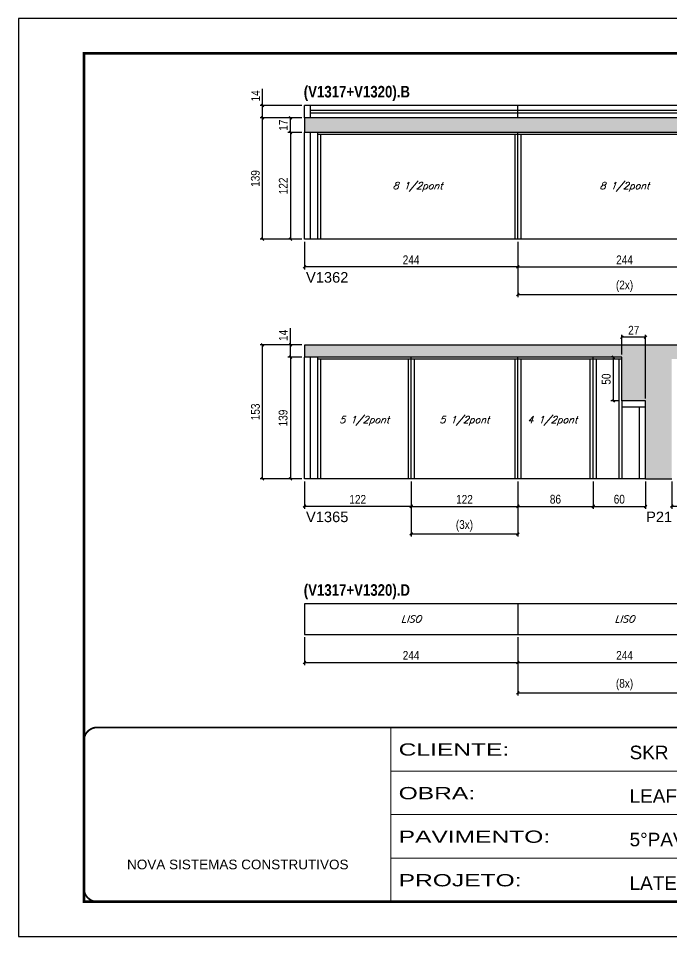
# Model space of a CAD drawing. Extents: x 3309 to 10384, y -2522 to 14608.
# Drawn here: x 4908 to 5655, y 7815 to 8865 of the extents above; entities that cross this region are included whole.
import ezdxf

# ---------------------------------------------------------------- set-up
doc = ezdxf.new("R2010")
doc.units = 0
doc.linetypes.add('CONTINUO', pattern=[0])
doc.linetypes.add('DASHED', pattern=[0.75, 0.5, -0.25])
for name, color, linetype in [('5', 5, 'Continuous'), ('COTA', 241, 'Continuous'), ('NOMENCLATURA', 7, 'Continuous'), ('Painéis', 200, 'Continuous'), ('SARR_2.2x7', 40, 'Continuous'), ('SARR_3.5x7', 81, 'Continuous'), ('SARR_EDITAR', 141, 'Continuous'), ('texto', 7, 'Continuous')]:
    doc.layers.add(name, color=color, linetype=linetype)
doc.layers.add('Folhas', color=255, linetype='Continuous', lineweight=9)
doc.layers.add('SARRAFO DE PRESSAO', color=251, linetype='DASHED', lineweight=9)
doc.layers.add('Laje_Perimetro', color=7, linetype='Continuous', plot=False)
doc.styles.add('ARIAL', font='arial.ttf')
doc.styles.add('COTA TECNICA', font='techl___.ttf', dxfattribs={"height": 10})
doc.styles.add('Romans', font='romans.shx')
doc.styles.get("Standard").update_dxf_attribs({"font": 'arial.ttf'})
doc.styles.add('TECNICA', font='techb___.ttf', dxfattribs={"height": 10})
doc.styles.add('Tecnologia', font='')
doc.styles.get('Tecnologia').set_extended_font_data('Forgotten Futurist')
doc.dimstyles.new('PAINEL', dxfattribs={"dimtxt": 10, "dimasz": 3, "dimexe": 3, "dimexo": 3, "dimgap": 3, "dimtad": 1, "dimdec": 1, "dimzin": 12, "dimdsep": 46, "dimtxsty": 'COTA TECNICA', "dimblk1": 'OBLIQUE', "dimblk2": 'OBLIQUE', "dimsah": 1, "dimcen": 0.9, "dimclrd": 4, "dimclre": 4, "dimclrt": 240, "dimadec": 1, "dimazin": 3, "dimtfac": 1, "dimtdec": 1, "dimtmove": 0, "dimatfit": 3, "dimfxl": 1, "dimtolj": 1, "dimtzin": 12, "dimarcsym": 0})

# ---------------------------------------------------------------- blocks, each defined once
blk = doc.blocks.new('9999999999')
at = {"color": 30, "linetype": 'CONTINUO'}
for p, q in [((98564.6, 34230.2), (98564.6, 34429.4)), ((98564.6, 34379.6), (99584, 34379.6)), ((98564.6, 34329.8), (99488, 34329.8)), ((99584, 34329.8), (99488, 34329.8)), ((99488, 34329.8), (99488, 34230.2)), ((98564.6, 34280), (99488, 34280))]:
    blk.add_line(p, q, dxfattribs=at)
at = {"color": 30, "linetype": 'CONTINUO', "const_width": 2}
blk.add_lwpolyline([(99584, 34230.2), (99584, 34414.4, 0.414214), (99569, 34429.4), (98229, 34429.4, 0.414214), (98214, 34414.4), (98214, 34245.2, 0.414214), (98229, 34230.2), (99584, 34230.2)], format="xyb", dxfattribs=at)
at = {"layer": 'Folhas'}
blk.add_lwpolyline([(98139, 34190.2), (99624, 34190.2), (99624, 35240.2), (98139, 35240.2)], close=True, dxfattribs=at)
at = {"layer": 'Folhas', "color": 30, "const_width": 3}
blk.add_lwpolyline([(98214, 34230.2), (99584, 34230.2), (99584, 35200.2), (98214, 35200.2)], close=True, dxfattribs=at)
at = {"color": 7, "linetype": 'Continuous', "ltscale": 5, "style": 'ARIAL'}
for s, height, p in [('SKR', 15.48, (98837.7, 34393.1)), ('LEAF LOEFGREN', 15.483, (98837.7, 34343.3)), ('5°PAVIMENTO', 15.483, (98837.7, 34293.5)), ('NOVA SISTEMAS CONSTRUTIVOS', 11.059, (98263.2, 34267.2)), ('LATERAIS DE VIGAS', 15.483, (98837.7, 34243.7))]:
    blk.add_text(s, height=height, dxfattribs=at).set_placement(p)
at = {"layer": 'Folhas', "color": 7, "style": 'Tecnologia', "width": 1.5}
for s, p in [('CLIENTE:', (98573.7, 34397.2)), ('OBRA:', (98573.7, 34347.3)), ('PAVIMENTO:', (98573.7, 34297.5)), ('PROJETO:', (98573.7, 34247.7))]:
    blk.add_text(s, height=14, dxfattribs=at).set_placement(p)
blk = doc.blocks.new('_Oblique')
at = {"color": 0, "linetype": 'ByBlock', "lineweight": -2}
blk.add_line((-0.5, -0.5), (0.5, 0.5), dxfattribs=at)
blk = doc.blocks.new('*D569')
at = {"layer": 'COTA', "color": 4, "linetype": 'ByBlock', "lineweight": -2, "transparency": 16777216}
for p, q in [((5234.8, 8609.4), (5234.8, 8577.9)), ((5478.8, 8609.4), (5478.8, 8577.9)), ((5478.8, 8580.9), (5234.8, 8580.9))]:
    blk.add_line(p, q, dxfattribs=at)
at = {"layer": 'Defpoints', "color": 0, "linetype": 'ByBlock', "transparency": 16777216}
for p in [(5234.8, 8612.4), (5478.8, 8612.4), (5234.8, 8580.9)]:
    blk.add_point(p, dxfattribs=at)
at = {"layer": 'COTA', "color": 4, "linetype": 'ByBlock', "lineweight": -2, "transparency": 16777216, "xscale": 3, "yscale": 3, "zscale": 3, "rotation": 180}
blk.add_blockref('_Oblique', (5234.8, 8580.9), dxfattribs=at)
at = {"layer": 'COTA', "color": 4, "linetype": 'ByBlock', "lineweight": -2, "transparency": 16777216, "xscale": 3, "yscale": 3, "zscale": 3}
blk.add_blockref('_Oblique', (5478.8, 8580.9), dxfattribs=at)
at = {"layer": 'COTA', "color": 240, "linetype": 'ByBlock', "transparency": 16777216, "insert": (5356.8, 8588.9), "char_height": 10, "attachment_point": 5, "style": 'COTA TECNICA'}
blk.add_mtext('\\A1;244', dxfattribs=at)
blk = doc.blocks.new('*D570')
at = {"layer": 'COTA', "color": 4, "lineweight": -2, "transparency": 16777216}
for p, q in [((5478.8, 8609.4), (5478.8, 8577.9)), ((5722.8, 8609.4), (5722.8, 8577.9)), ((5478.8, 8580.9), (5722.8, 8580.9))]:
    blk.add_line(p, q, dxfattribs=at)
at = {"layer": 'Defpoints', "color": 0, "transparency": 16777216}
for p in [(5478.8, 8612.4), (5722.8, 8612.4), (5722.8, 8580.9)]:
    blk.add_point(p, dxfattribs=at)
at = {"layer": 'COTA', "color": 4, "lineweight": -2, "transparency": 16777216, "xscale": 3, "yscale": 3, "zscale": 3, "rotation": 180}
blk.add_blockref('_Oblique', (5478.8, 8580.9), dxfattribs=at)
at = {"layer": 'COTA', "color": 4, "lineweight": -2, "transparency": 16777216, "xscale": 3, "yscale": 3, "zscale": 3}
blk.add_blockref('_Oblique', (5722.8, 8580.9), dxfattribs=at)
at = {"layer": 'COTA', "color": 240, "transparency": 16777216, "insert": (5600.8, 8588.9), "char_height": 10, "attachment_point": 5, "style": 'COTA TECNICA'}
blk.add_mtext('\\A1;244', dxfattribs=at)
blk = doc.blocks.new('*D573')
at = {"layer": 'COTA', "color": 4, "lineweight": -2, "transparency": 16777216}
for p, q in [((5478.8, 8609.4), (5478.8, 8546.3)), ((5722.8, 8609.4), (5722.8, 8546.3)), ((5478.8, 8549.3), (5722.8, 8549.3))]:
    blk.add_line(p, q, dxfattribs=at)
at = {"layer": 'Defpoints', "color": 0, "transparency": 16777216}
for p in [(5478.8, 8612.4), (5722.8, 8612.4), (5722.8, 8549.3)]:
    blk.add_point(p, dxfattribs=at)
at = {"layer": 'COTA', "color": 4, "lineweight": -2, "transparency": 16777216, "xscale": 3, "yscale": 3, "zscale": 3, "rotation": 180}
blk.add_blockref('_Oblique', (5478.8, 8549.3), dxfattribs=at)
at = {"layer": 'COTA', "color": 4, "lineweight": -2, "transparency": 16777216, "xscale": 3, "yscale": 3, "zscale": 3}
blk.add_blockref('_Oblique', (5722.8, 8549.3), dxfattribs=at)
at = {"layer": 'COTA', "color": 240, "transparency": 16777216, "insert": (5600.8, 8558.6), "char_height": 10, "attachment_point": 5, "style": 'COTA TECNICA'}
blk.add_mtext('\\A1;(2x)', dxfattribs=at)
blk = doc.blocks.new('*D574')
at = {"layer": 'COTA', "color": 4, "lineweight": -2, "transparency": 16777216}
for p, q in [((5231.8, 8734.4), (5215.8, 8734.4)), ((5218.8, 8734.4), (5218.8, 8612.4)), ((5231.8, 8612.4), (5215.8, 8612.4))]:
    blk.add_line(p, q, dxfattribs=at)
at = {"layer": 'Defpoints', "color": 0, "transparency": 16777216}
for p in [(5234.8, 8734.4), (5218.8, 8612.4), (5234.8, 8612.4)]:
    blk.add_point(p, dxfattribs=at)
at = {"layer": 'COTA', "color": 4, "lineweight": -2, "transparency": 16777216, "xscale": 3, "yscale": 3, "zscale": 3}
for p, rotation in [((5218.8, 8734.4), 90), ((5218.8, 8612.4), 270)]:
    blk.add_blockref('_Oblique', p, dxfattribs=dict(at, rotation=rotation))
at = {"layer": 'COTA', "color": 240, "transparency": 16777216, "insert": (5210.7, 8673.4), "char_height": 10, "attachment_point": 5, "rotation": 90, "style": 'COTA TECNICA'}
blk.add_mtext('\\A1;122', dxfattribs=at)
blk = doc.blocks.new('*D575')
at = {"layer": 'COTA', "color": 4, "lineweight": -2, "transparency": 16777216}
for p, q in [((5231.8, 8751.4), (5215.8, 8751.4)), ((5218.8, 8734.4), (5218.8, 8751.4)), ((5231.8, 8734.4), (5215.8, 8734.4))]:
    blk.add_line(p, q, dxfattribs=at)
at = {"layer": 'Defpoints', "color": 0, "transparency": 16777216}
for p in [(5218.8, 8751.4), (5234.8, 8751.4), (5234.8, 8734.4)]:
    blk.add_point(p, dxfattribs=at)
at = {"layer": 'COTA', "color": 4, "lineweight": -2, "transparency": 16777216, "xscale": 3, "yscale": 3, "zscale": 3}
for p, rotation in [((5218.8, 8751.4), 90), ((5218.8, 8734.4), 270)]:
    blk.add_blockref('_Oblique', p, dxfattribs=dict(at, rotation=rotation))
at = {"layer": 'COTA', "color": 240, "transparency": 16777216, "insert": (5210.7, 8742.9), "char_height": 10, "attachment_point": 5, "rotation": 90, "style": 'COTA TECNICA'}
blk.add_mtext('\\A1;17', dxfattribs=at)
blk = doc.blocks.new('*D576')
at = {"layer": 'COTA', "color": 4, "lineweight": -2, "transparency": 16777216}
for p, q in [((5231.8, 8751.4), (5184.1, 8751.4)), ((5187.1, 8612.4), (5187.1, 8751.4)), ((5231.8, 8612.4), (5184.1, 8612.4))]:
    blk.add_line(p, q, dxfattribs=at)
at = {"layer": 'Defpoints', "color": 0, "transparency": 16777216}
for p in [(5187.1, 8751.4), (5234.8, 8751.4), (5234.8, 8612.4)]:
    blk.add_point(p, dxfattribs=at)
at = {"layer": 'COTA', "color": 4, "lineweight": -2, "transparency": 16777216, "xscale": 3, "yscale": 3, "zscale": 3}
for p, rotation in [((5187.1, 8751.4), 90), ((5187.1, 8612.4), 270)]:
    blk.add_blockref('_Oblique', p, dxfattribs=dict(at, rotation=rotation))
at = {"layer": 'COTA', "color": 240, "transparency": 16777216, "insert": (5178.8, 8681.9), "char_height": 10, "attachment_point": 5, "rotation": 90, "style": 'COTA TECNICA'}
blk.add_mtext('\\A1;139', dxfattribs=at)
blk = doc.blocks.new('*D577')
at = {"layer": 'COTA', "color": 4, "linetype": 'ByBlock', "lineweight": -2, "transparency": 16777216}
for p, q in [((5234.8, 8335.5), (5234.8, 8304)), ((5356.8, 8335.5), (5356.8, 8304)), ((5356.8, 8307), (5234.8, 8307))]:
    blk.add_line(p, q, dxfattribs=at)
at = {"layer": 'Defpoints', "color": 0, "linetype": 'ByBlock', "transparency": 16777216}
for p in [(5234.8, 8338.5), (5356.8, 8338.5), (5234.8, 8307)]:
    blk.add_point(p, dxfattribs=at)
at = {"layer": 'COTA', "color": 4, "linetype": 'ByBlock', "lineweight": -2, "transparency": 16777216, "xscale": 3, "yscale": 3, "zscale": 3, "rotation": 180}
blk.add_blockref('_Oblique', (5234.8, 8307), dxfattribs=at)
at = {"layer": 'COTA', "color": 4, "linetype": 'ByBlock', "lineweight": -2, "transparency": 16777216, "xscale": 3, "yscale": 3, "zscale": 3}
blk.add_blockref('_Oblique', (5356.8, 8307), dxfattribs=at)
at = {"layer": 'COTA', "color": 240, "linetype": 'ByBlock', "transparency": 16777216, "insert": (5295.8, 8315), "char_height": 10, "attachment_point": 5, "style": 'COTA TECNICA'}
blk.add_mtext('\\A1;122', dxfattribs=at)
blk = doc.blocks.new('*D581')
at = {"layer": 'COTA', "color": 4, "lineweight": -2, "transparency": 16777216}
for p, q in [((5356.8, 8335.5), (5356.8, 8304)), ((5478.8, 8335.5), (5478.8, 8304)), ((5356.8, 8307), (5478.8, 8307))]:
    blk.add_line(p, q, dxfattribs=at)
at = {"layer": 'Defpoints', "color": 0, "transparency": 16777216}
for p in [(5356.8, 8338.5), (5478.8, 8338.5), (5478.8, 8307)]:
    blk.add_point(p, dxfattribs=at)
at = {"layer": 'COTA', "color": 4, "lineweight": -2, "transparency": 16777216, "xscale": 3, "yscale": 3, "zscale": 3, "rotation": 180}
blk.add_blockref('_Oblique', (5356.8, 8307), dxfattribs=at)
at = {"layer": 'COTA', "color": 4, "lineweight": -2, "transparency": 16777216, "xscale": 3, "yscale": 3, "zscale": 3}
blk.add_blockref('_Oblique', (5478.8, 8307), dxfattribs=at)
at = {"layer": 'COTA', "color": 240, "transparency": 16777216, "insert": (5417.8, 8315), "char_height": 10, "attachment_point": 5, "style": 'COTA TECNICA'}
blk.add_mtext('\\A1;122', dxfattribs=at)
blk = doc.blocks.new('*D582')
at = {"layer": 'COTA', "color": 4, "lineweight": -2, "transparency": 16777216}
for p, q in [((5564.8, 8335.5), (5564.8, 8304)), ((5624.8, 8335.5), (5624.8, 8304)), ((5564.8, 8307), (5624.8, 8307))]:
    blk.add_line(p, q, dxfattribs=at)
at = {"layer": 'Defpoints', "color": 0, "transparency": 16777216}
for p in [(5564.8, 8338.5), (5624.8, 8338.5), (5624.8, 8307)]:
    blk.add_point(p, dxfattribs=at)
at = {"layer": 'COTA', "color": 4, "lineweight": -2, "transparency": 16777216, "xscale": 3, "yscale": 3, "zscale": 3, "rotation": 180}
blk.add_blockref('_Oblique', (5564.8, 8307), dxfattribs=at)
at = {"layer": 'COTA', "color": 4, "lineweight": -2, "transparency": 16777216, "xscale": 3, "yscale": 3, "zscale": 3}
blk.add_blockref('_Oblique', (5624.8, 8307), dxfattribs=at)
at = {"layer": 'COTA', "color": 240, "transparency": 16777216, "insert": (5594.8, 8315.1), "char_height": 10, "attachment_point": 5, "style": 'COTA TECNICA'}
blk.add_mtext('\\A1;60', dxfattribs=at)
blk = doc.blocks.new('*D583')
at = {"layer": 'COTA', "color": 4, "lineweight": -2, "transparency": 16777216}
for p, q in [((5478.8, 8335.5), (5478.8, 8304)), ((5564.8, 8335.5), (5564.8, 8304)), ((5478.8, 8307), (5564.8, 8307))]:
    blk.add_line(p, q, dxfattribs=at)
at = {"layer": 'Defpoints', "color": 0, "transparency": 16777216}
for p in [(5478.8, 8338.5), (5564.8, 8338.5), (5564.8, 8307)]:
    blk.add_point(p, dxfattribs=at)
at = {"layer": 'COTA', "color": 4, "lineweight": -2, "transparency": 16777216, "xscale": 3, "yscale": 3, "zscale": 3, "rotation": 180}
blk.add_blockref('_Oblique', (5478.8, 8307), dxfattribs=at)
at = {"layer": 'COTA', "color": 4, "lineweight": -2, "transparency": 16777216, "xscale": 3, "yscale": 3, "zscale": 3}
blk.add_blockref('_Oblique', (5564.8, 8307), dxfattribs=at)
at = {"layer": 'COTA', "color": 240, "transparency": 16777216, "insert": (5521.8, 8315.1), "char_height": 10, "attachment_point": 5, "style": 'COTA TECNICA'}
blk.add_mtext('\\A1;86', dxfattribs=at)
blk = doc.blocks.new('*D584')
at = {"layer": 'COTA', "color": 4, "lineweight": -2, "transparency": 16777216}
for p, q in [((5356.8, 8335.5), (5356.8, 8272.4)), ((5478.8, 8335.5), (5478.8, 8272.4)), ((5356.8, 8275.4), (5478.8, 8275.4))]:
    blk.add_line(p, q, dxfattribs=at)
at = {"layer": 'Defpoints', "color": 0, "transparency": 16777216}
for p in [(5356.8, 8338.5), (5478.8, 8338.5), (5478.8, 8275.4)]:
    blk.add_point(p, dxfattribs=at)
at = {"layer": 'COTA', "color": 4, "lineweight": -2, "transparency": 16777216, "xscale": 3, "yscale": 3, "zscale": 3, "rotation": 180}
blk.add_blockref('_Oblique', (5356.8, 8275.4), dxfattribs=at)
at = {"layer": 'COTA', "color": 4, "lineweight": -2, "transparency": 16777216, "xscale": 3, "yscale": 3, "zscale": 3}
blk.add_blockref('_Oblique', (5478.8, 8275.4), dxfattribs=at)
at = {"layer": 'COTA', "color": 240, "transparency": 16777216, "insert": (5417.8, 8284.7), "char_height": 10, "attachment_point": 5, "style": 'COTA TECNICA'}
blk.add_mtext('\\A1;(3x)', dxfattribs=at)
blk = doc.blocks.new('*D578')
at = {"layer": 'COTA', "color": 4, "lineweight": -2, "transparency": 16777216}
for p, q in [((5231.8, 8477.5), (5215.8, 8477.5)), ((5218.8, 8477.5), (5218.8, 8338.5)), ((5231.8, 8338.5), (5215.8, 8338.5))]:
    blk.add_line(p, q, dxfattribs=at)
at = {"layer": 'Defpoints', "color": 0, "transparency": 16777216}
for p in [(5234.8, 8477.5), (5218.8, 8338.5), (5234.8, 8338.5)]:
    blk.add_point(p, dxfattribs=at)
at = {"layer": 'COTA', "color": 4, "lineweight": -2, "transparency": 16777216, "xscale": 3, "yscale": 3, "zscale": 3}
for p, rotation in [((5218.8, 8477.5), 90), ((5218.8, 8338.5), 270)]:
    blk.add_blockref('_Oblique', p, dxfattribs=dict(at, rotation=rotation))
at = {"layer": 'COTA', "color": 240, "transparency": 16777216, "insert": (5210.5, 8408), "char_height": 10, "attachment_point": 5, "rotation": 90, "style": 'COTA TECNICA'}
blk.add_mtext('\\A1;139', dxfattribs=at)
blk = doc.blocks.new('*D579')
at = {"layer": 'COTA', "color": 4, "lineweight": -2, "transparency": 16777216}
for p, q in [((5218.8, 8491.5), (5218.8, 8510.6)), ((5231.8, 8491.5), (5215.8, 8491.5)), ((5218.8, 8477.5), (5218.8, 8491.5)), ((5231.8, 8477.5), (5215.8, 8477.5))]:
    blk.add_line(p, q, dxfattribs=at)
at = {"layer": 'Defpoints', "color": 0, "transparency": 16777216}
for p in [(5218.8, 8491.5), (5234.8, 8491.5), (5234.8, 8477.5)]:
    blk.add_point(p, dxfattribs=at)
at = {"layer": 'COTA', "color": 4, "lineweight": -2, "transparency": 16777216, "xscale": 3, "yscale": 3, "zscale": 3}
for p, rotation in [((5218.8, 8491.5), 90), ((5218.8, 8477.5), 270)]:
    blk.add_blockref('_Oblique', p, dxfattribs=dict(at, rotation=rotation))
at = {"layer": 'COTA', "color": 240, "transparency": 16777216, "insert": (5210.7, 8502.5), "char_height": 10, "attachment_point": 5, "rotation": 90, "style": 'COTA TECNICA'}
blk.add_mtext('\\A1;14', dxfattribs=at)
blk = doc.blocks.new('*D580')
at = {"layer": 'COTA', "color": 4, "lineweight": -2, "transparency": 16777216}
for p, q in [((5231.8, 8491.5), (5184.1, 8491.5)), ((5187.1, 8338.5), (5187.1, 8491.5)), ((5231.8, 8338.5), (5184.1, 8338.5))]:
    blk.add_line(p, q, dxfattribs=at)
at = {"layer": 'Defpoints', "color": 0, "transparency": 16777216}
for p in [(5187.1, 8491.5), (5234.8, 8491.5), (5234.8, 8338.5)]:
    blk.add_point(p, dxfattribs=at)
at = {"layer": 'COTA', "color": 4, "lineweight": -2, "transparency": 16777216, "xscale": 3, "yscale": 3, "zscale": 3}
for p, rotation in [((5187.1, 8491.5), 90), ((5187.1, 8338.5), 270)]:
    blk.add_blockref('_Oblique', p, dxfattribs=dict(at, rotation=rotation))
at = {"layer": 'COTA', "color": 240, "transparency": 16777216, "insert": (5178.9, 8415), "char_height": 10, "attachment_point": 5, "rotation": 90, "style": 'COTA TECNICA'}
blk.add_mtext('\\A1;153', dxfattribs=at)
blk = doc.blocks.new('*D586')
at = {"layer": 'COTA', "color": 4, "lineweight": -2, "transparency": 16777216}
for p, q in [((5187.1, 8765.4), (5187.1, 8784.5)), ((5231.8, 8765.4), (5184.1, 8765.4)), ((5187.1, 8751.4), (5187.1, 8765.4)), ((5231.8, 8751.4), (5184.1, 8751.4))]:
    blk.add_line(p, q, dxfattribs=at)
at = {"layer": 'Defpoints', "color": 0, "transparency": 16777216}
for p in [(5187.1, 8765.4), (5234.8, 8765.4), (5234.8, 8751.4)]:
    blk.add_point(p, dxfattribs=at)
at = {"layer": 'COTA', "color": 4, "lineweight": -2, "transparency": 16777216, "xscale": 3, "yscale": 3, "zscale": 3}
for p, rotation in [((5187.1, 8765.4), 90), ((5187.1, 8751.4), 270)]:
    blk.add_blockref('_Oblique', p, dxfattribs=dict(at, rotation=rotation))
at = {"layer": 'COTA', "color": 240, "transparency": 16777216, "insert": (5179, 8776.4), "char_height": 10, "attachment_point": 5, "rotation": 90, "style": 'COTA TECNICA'}
blk.add_mtext('\\A1;14', dxfattribs=at)
blk = doc.blocks.new('*D587')
at = {"layer": 'COTA', "color": 4, "linetype": 'ByBlock', "lineweight": -2, "transparency": 16777216}
for p, q in [((5654.8, 8335.5), (5654.8, 8304)), ((5776.8, 8335.5), (5776.8, 8304)), ((5776.8, 8307), (5654.8, 8307))]:
    blk.add_line(p, q, dxfattribs=at)
at = {"layer": 'Defpoints', "color": 0, "linetype": 'ByBlock', "transparency": 16777216}
for p in [(5654.8, 8338.5), (5776.8, 8338.5), (5654.8, 8307)]:
    blk.add_point(p, dxfattribs=at)
at = {"layer": 'COTA', "color": 4, "linetype": 'ByBlock', "lineweight": -2, "transparency": 16777216, "xscale": 3, "yscale": 3, "zscale": 3, "rotation": 180}
blk.add_blockref('_Oblique', (5654.8, 8307), dxfattribs=at)
at = {"layer": 'COTA', "color": 4, "linetype": 'ByBlock', "lineweight": -2, "transparency": 16777216, "xscale": 3, "yscale": 3, "zscale": 3}
blk.add_blockref('_Oblique', (5776.8, 8307), dxfattribs=at)
at = {"layer": 'COTA', "color": 240, "linetype": 'ByBlock', "transparency": 16777216, "insert": (5715.8, 8315), "char_height": 10, "attachment_point": 5, "style": 'COTA TECNICA'}
blk.add_mtext('\\A1;122', dxfattribs=at)
blk = doc.blocks.new('*D593')
at = {"layer": 'COTA', "color": 4, "lineweight": -2, "transparency": 16777216}
for p, q in [((5597.8, 8480.5), (5597.8, 8503.3)), ((5624.8, 8500.3), (5597.8, 8500.3)), ((5624.8, 8430.5), (5624.8, 8503.3))]:
    blk.add_line(p, q, dxfattribs=at)
at = {"layer": 'Defpoints', "color": 0, "transparency": 16777216}
for p in [(5597.8, 8500.3), (5597.8, 8477.5), (5624.8, 8427.5)]:
    blk.add_point(p, dxfattribs=at)
at = {"layer": 'COTA', "color": 4, "lineweight": -2, "transparency": 16777216, "xscale": 3, "yscale": 3, "zscale": 3, "rotation": 180}
blk.add_blockref('_Oblique', (5597.8, 8500.3), dxfattribs=at)
at = {"layer": 'COTA', "color": 4, "lineweight": -2, "transparency": 16777216, "xscale": 3, "yscale": 3, "zscale": 3}
blk.add_blockref('_Oblique', (5624.8, 8500.3), dxfattribs=at)
at = {"layer": 'COTA', "color": 240, "transparency": 16777216, "insert": (5611.3, 8508.4), "char_height": 10, "attachment_point": 5, "style": 'COTA TECNICA'}
blk.add_mtext('\\A1;27', dxfattribs=at)
blk = doc.blocks.new('*D594')
at = {"layer": 'COTA', "color": 4, "lineweight": -2, "transparency": 16777216}
for p, q in [((5594.8, 8477.5), (5585, 8477.5)), ((5588, 8427.5), (5588, 8477.5)), ((5594.8, 8427.5), (5585, 8427.5))]:
    blk.add_line(p, q, dxfattribs=at)
at = {"layer": 'Defpoints', "color": 0, "transparency": 16777216}
for p in [(5588, 8477.5), (5597.8, 8477.5), (5597.8, 8427.5)]:
    blk.add_point(p, dxfattribs=at)
at = {"layer": 'COTA', "color": 4, "lineweight": -2, "transparency": 16777216, "xscale": 3, "yscale": 3, "zscale": 3}
for p, rotation in [((5588, 8477.5), 90), ((5588, 8427.5), 270)]:
    blk.add_blockref('_Oblique', p, dxfattribs=dict(at, rotation=rotation))
at = {"layer": 'COTA', "color": 240, "transparency": 16777216, "insert": (5579.9, 8452.5), "char_height": 10, "attachment_point": 5, "rotation": 90, "style": 'COTA TECNICA'}
blk.add_mtext('\\A1;50', dxfattribs=at)
blk = doc.blocks.new('*D703')
at = {"layer": 'COTA', "color": 4, "lineweight": -2, "transparency": 16777216}
for p, q in [((5234.8, 8157.5), (5234.8, 8125.5)), ((5478.8, 8157.5), (5478.8, 8125.5)), ((5234.8, 8128.5), (5478.8, 8128.5))]:
    blk.add_line(p, q, dxfattribs=at)
at = {"layer": 'Defpoints', "color": 0, "transparency": 16777216}
for p in [(5234.8, 8160.5), (5478.8, 8160.5), (5478.8, 8128.5)]:
    blk.add_point(p, dxfattribs=at)
at = {"layer": 'COTA', "color": 4, "lineweight": -2, "transparency": 16777216, "xscale": 3, "yscale": 3, "zscale": 3, "rotation": 180}
blk.add_blockref('_Oblique', (5234.8, 8128.5), dxfattribs=at)
at = {"layer": 'COTA', "color": 4, "lineweight": -2, "transparency": 16777216, "xscale": 3, "yscale": 3, "zscale": 3}
blk.add_blockref('_Oblique', (5478.8, 8128.5), dxfattribs=at)
at = {"layer": 'COTA', "color": 240, "transparency": 16777216, "insert": (5356.8, 8136.6), "char_height": 10, "attachment_point": 5, "style": 'COTA TECNICA'}
blk.add_mtext('\\A1;244', dxfattribs=at)
blk = doc.blocks.new('*D704')
at = {"layer": 'COTA', "color": 4, "lineweight": -2, "transparency": 16777216}
for p, q in [((5478.8, 8157.5), (5478.8, 8125.5)), ((5722.8, 8157.5), (5722.8, 8125.5)), ((5478.8, 8128.5), (5722.8, 8128.5))]:
    blk.add_line(p, q, dxfattribs=at)
at = {"layer": 'Defpoints', "color": 0, "transparency": 16777216}
for p in [(5478.8, 8160.5), (5722.8, 8160.5), (5722.8, 8128.5)]:
    blk.add_point(p, dxfattribs=at)
at = {"layer": 'COTA', "color": 4, "lineweight": -2, "transparency": 16777216, "xscale": 3, "yscale": 3, "zscale": 3, "rotation": 180}
blk.add_blockref('_Oblique', (5478.8, 8128.5), dxfattribs=at)
at = {"layer": 'COTA', "color": 4, "lineweight": -2, "transparency": 16777216, "xscale": 3, "yscale": 3, "zscale": 3}
blk.add_blockref('_Oblique', (5722.8, 8128.5), dxfattribs=at)
at = {"layer": 'COTA', "color": 240, "transparency": 16777216, "insert": (5600.8, 8136.6), "char_height": 10, "attachment_point": 5, "style": 'COTA TECNICA'}
blk.add_mtext('\\A1;244', dxfattribs=at)
blk = doc.blocks.new('*D706')
at = {"layer": 'COTA', "color": 4, "lineweight": -2, "transparency": 16777216}
for p, q in [((5478.8, 8157.5), (5478.8, 8090.8)), ((5722.8, 8157.5), (5722.8, 8090.8)), ((5478.8, 8093.8), (5722.8, 8093.8))]:
    blk.add_line(p, q, dxfattribs=at)
at = {"layer": 'Defpoints', "color": 0, "transparency": 16777216}
for p in [(5478.8, 8160.5), (5722.8, 8160.5), (5722.8, 8093.8)]:
    blk.add_point(p, dxfattribs=at)
at = {"layer": 'COTA', "color": 4, "lineweight": -2, "transparency": 16777216, "xscale": 3, "yscale": 3, "zscale": 3, "rotation": 180}
blk.add_blockref('_Oblique', (5478.8, 8093.8), dxfattribs=at)
at = {"layer": 'COTA', "color": 4, "lineweight": -2, "transparency": 16777216, "xscale": 3, "yscale": 3, "zscale": 3}
blk.add_blockref('_Oblique', (5722.8, 8093.8), dxfattribs=at)
at = {"layer": 'COTA', "color": 240, "transparency": 16777216, "insert": (5600.8, 8103.1), "char_height": 10, "attachment_point": 5, "style": 'COTA TECNICA'}
blk.add_mtext('\\A1;(8x)', dxfattribs=at)

msp = doc.modelspace()

# ---------------------------------------------------------------- hatches: boundary and pattern name
at = {"layer": 'COTA'}
h = msp.add_hatch(dxfattribs=at)
h.set_pattern_fill('AR-CONC', color=256, scale=0.03)
h.set_pattern_definition([(50, (144.104, 38.544), (5.46554, -0.4781726), [0.5715, -6.2865]), (355, (144.104, 38.544), (-1.0573026, 5.7317054), [0.4572, -5.0292175]), (100.451445, (144.5593, 38.504), (4.4082374, 5.2535326), [0.4857003, -5.3427073]), (46.1842, (144.104, 40.068), (8.1323712, -1.26127), [0.85725, -9.42975]), (96.63556, (144.7816, 39.963), (7.122124, 7.422784), [0.728551, -8.014068]), (351.18415, (144.104, 40.068), (7.122124, 7.422784), [0.685799, -7.543792]), (21, (144.866, 39.687), (4.5484317, -3.067956), [0.5715, -6.2865]), (326, (144.866, 39.687), (1.8540609, 5.525639), [0.4572, -5.0292]), (71.451445, (145.245, 39.431), (6.4024926, 2.457683), [0.4857003, -5.342698]), (37.5, (144.1039, 38.5439), (0.0926581, 2.53665117), [0, -4.96824, 0, -5.1054, 0, -5.04825]), (7.5, (144.104, 38.5439), (2.0045899, 3.00541724), [0, -2.91084, 0, -4.85394, 0, -1.92405]), (327.5, (142.4046, 38.5439), (4.06771786, -0.17186232), [0, -1.905, 0, -5.9436, 0, -7.8867]), (317.5, (141.6426, 38.544), (4.4438754, 0.7627947), [0, -2.4765, 0, -3.94716, 0, -5.6007])])
h.paths.add_polyline_path([(5985.81, 8612.35), (6015.81, 8612.35), (6015.81, 8734.35), (6082.31, 8734.35), (6082.31, 8751.35), (6015.81, 8751.35), (6015.81, 8765.35), (5985.81, 8765.35), (5985.81, 8751.35), (5234.81, 8751.35), (5234.81, 8734.35), (5985.81, 8734.35)])
h = msp.add_hatch(dxfattribs=at)
h.set_pattern_fill('AR-CONC', color=256, scale=0.03)
h.set_pattern_definition([(50, (144.104, 56.234), (5.46554, -0.4781726), [0.5715, -6.2865]), (355, (144.104, 56.234), (-1.0573026, 5.7317054), [0.4572, -5.0292175]), (100.451445, (144.5593, 56.194), (4.4082374, 5.2535326), [0.4857003, -5.3427073]), (46.1842, (144.104, 57.758), (8.1323712, -1.26127), [0.85725, -9.42975]), (96.63556, (144.7816, 57.653), (7.122124, 7.422784), [0.728551, -8.014068]), (351.18415, (144.104, 57.758), (7.122124, 7.422784), [0.685799, -7.543792]), (21, (144.866, 57.377), (4.5484317, -3.067956), [0.5715, -6.2865]), (326, (144.866, 57.377), (1.854061, 5.525639), [0.4572, -5.0292]), (71.451445, (145.245, 57.1214), (6.4024926, 2.457683), [0.4857003, -5.342698]), (37.5, (144.1039, 56.234), (0.0926581, 2.53665117), [0, -4.96824, 0, -5.1054, 0, -5.04825]), (7.5, (144.104, 56.234), (2.0045899, 3.00541724), [0, -2.91084, 0, -4.85394, 0, -1.92405]), (327.5, (142.4046, 56.234), (4.06771786, -0.1718623), [0, -1.905, 0, -5.9436, 0, -7.8867]), (317.5, (141.6426, 56.234), (4.4438754, 0.7627947), [0, -2.4765, 0, -3.94716, 0, -5.6007])])
h.paths.add_polyline_path([(5654.81, 8475.46), (5949.81, 8475.46), (5949.81, 8491.46), (5234.81, 8491.46), (5234.81, 8477.46), (5597.81, 8477.46), (5597.81, 8427.46), (5624.81, 8427.46), (5624.81, 8338.46), (5654.81, 8338.46)])

# ---------------------------------------------------------------- linework, layer by layer
for p, q in [((5234.81, 8751.35), (5234.81, 8734.35)), ((5949.81, 8491.46), (5234.81, 8491.46)), ((5234.81, 8491.46), (5234.81, 8477.46)), ((5624.81, 8338.46), (5654.81, 8338.46))]:
    msp.add_line(p, q, dxfattribs=at)
at = {"layer": 'Laje_Perimetro'}
msp.add_lwpolyline([(6392.87, 8864.98), (4907.87, 8864.98), (4907.87, 7814.98), (6392.87, 7814.98)], close=True, dxfattribs=at)
at = {"layer": 'Painéis', "linetype": 'ByBlock'}
for p, q in [((5234.81, 8751.35), (5234.81, 8765.35)), ((5985.81, 8765.35), (5234.81, 8765.35)), ((5478.81, 8751.35), (5478.81, 8765.35)), ((5985.81, 8751.35), (5234.81, 8751.35)), ((5985.81, 8734.35), (5234.81, 8734.35)), ((5234.81, 8612.35), (5234.81, 8734.35)), ((5478.81, 8612.35), (5478.81, 8734.35)), ((5985.81, 8612.35), (5234.81, 8612.35)), ((5597.81, 8477.46), (5234.81, 8477.46)), ((5234.81, 8338.46), (5234.81, 8477.46)), ((5356.81, 8338.46), (5356.81, 8477.46)), ((5478.81, 8338.46), (5478.81, 8477.46)), ((5564.81, 8338.46), (5564.81, 8477.46)), ((5597.81, 8427.46), (5597.81, 8477.46)), ((5624.81, 8427.46), (5597.81, 8427.46)), ((5624.81, 8338.46), (5624.81, 8427.46)), ((5624.81, 8338.46), (5234.81, 8338.46)), ((5986.81, 8195.55), (5234.81, 8195.55)), ((5234.81, 8195.55), (5234.81, 8160.55)), ((5478.81, 8195.55), (5478.81, 8160.55)), ((5234.81, 8160.55), (5986.81, 8160.55))]:
    msp.add_line(p, q, dxfattribs=at)
at = {"layer": 'SARR_2.2x7', "linetype": 'Continuous'}
for p, q in [((5241.81, 8751.35), (5241.81, 8765.35)), ((5241.81, 8612.35), (5241.81, 8734.35)), ((5478.81, 8732.15), (5249.81, 8732.15)), ((5722.81, 8732.15), (5478.81, 8732.15)), ((5241.81, 8338.46), (5241.81, 8477.46)), ((5356.81, 8475.26), (5249.81, 8475.26)), ((5478.81, 8475.26), (5356.81, 8475.26)), ((5564.81, 8475.26), (5478.81, 8475.26)), ((5597.81, 8475.26), (5564.81, 8475.26)), ((5624.81, 8420.46), (5597.81, 8420.46)), ((5617.81, 8338.46), (5617.81, 8420.46))]:
    msp.add_line(p, q, dxfattribs=at)
at = {"layer": 'SARR_3.5x7'}
for p, q in [((5249.81, 8734.35), (5249.81, 8612.35)), ((5253.31, 8732.15), (5253.31, 8612.35)), ((5475.31, 8732.15), (5475.31, 8612.35)), ((5482.31, 8732.15), (5482.31, 8612.35)), ((5249.81, 8477.46), (5249.81, 8338.46)), ((5253.31, 8475.26), (5253.31, 8338.46)), ((5353.31, 8475.26), (5353.31, 8338.46)), ((5360.31, 8475.26), (5360.31, 8338.46)), ((5475.31, 8475.26), (5475.31, 8338.46)), ((5482.31, 8475.26), (5482.31, 8338.46)), ((5561.31, 8475.26), (5561.31, 8338.46)), ((5568.31, 8475.26), (5568.31, 8338.46)), ((5594.31, 8475.26), (5594.31, 8338.46)), ((5597.81, 8427.46), (5597.81, 8338.46))]:
    msp.add_line(p, q, dxfattribs=at)
at = {"layer": 'SARR_EDITAR'}
for p, q in [((5241.81, 8759.85), (5478.81, 8759.85)), ((5478.81, 8759.85), (5722.81, 8759.85)), ((5241.81, 8756.85), (5478.81, 8756.85)), ((5478.81, 8756.85), (5722.81, 8756.85))]:
    msp.add_line(p, q, dxfattribs=at)

# ---------------------------------------------------------------- block references
at = {"layer": 'SARRAFO DE PRESSAO', "color": 6, "linetype": 'ByBlock'}
msp.add_blockref('9999999999', (-93231.11, -26375.22), dxfattribs=at)

# ---------------------------------------------------------------- texts
at = {"layer": '5', "linetype": 'Continuous'}
for s, p in [('V1362', (5236.65, 8562.84)), ('V1365', (5236.65, 8288.95)), ('P21', (5625.44, 8288.95))]:
    msp.add_text(s, height=12, rotation=0.00004, dxfattribs=at).set_placement(p)
at = {"layer": 'NOMENCLATURA', "style": 'TECNICA'}
for s, p in [('(V1317+V1320).B', (5234.09, 8774.54)), ('(V1317+V1320).D', (5234.09, 8204.73))]:
    msp.add_text(s, height=13.2, dxfattribs=at).set_placement(p)
at = {"layer": 'texto', "color": 2, "char_height": 8, "attachment_point": 5, "style": 'Romans'}
for s, insert in [('{\\Q19;\\C256;8 1/2pont}', (5364.31, 8672.25)), ('{\\Q19;\\C256;8 1/2pont}', (5600.81, 8672.25)), ('{\\Q19;\\C256;5 1/2pont}', (5303.31, 8404.96)), ('{\\Q19;\\C256;5 1/2pont}', (5417.81, 8404.96)), ('{\\Q19;\\C256;4 1/2pont}', (5518.31, 8404.96)), ('{\\Q19;\\C256;LISO}', (5356.81, 8178.05)), ('{\\Q19;\\C256;LISO}', (5600.81, 8178.05))]:
    msp.add_mtext(s, dxfattribs=dict(at, insert=insert))

# ---------------------------------------------------------------- dimensions: what is measured, and where the dimension line sits
at = {"layer": 'COTA'}
for base, p1, p2, picture, middle in [((5187.09, 8765.35), (5234.81, 8751.35), (5234.81, 8765.35), '*D586', (5179.02, 8776.41)), ((5187.09, 8751.35), (5234.81, 8612.35), (5234.81, 8751.35), '*D576', (5178.84, 8681.85)), ((5218.77, 8751.35), (5234.81, 8734.35), (5234.81, 8751.35), '*D575', (5210.7, 8742.85)), ((5218.77, 8612.35), (5234.81, 8734.35), (5234.81, 8612.35), '*D574', (5210.71, 8673.35)), ((5218.77, 8491.46), (5234.81, 8477.46), (5234.81, 8491.46), '*D579', (5210.7, 8502.52)), ((5187.09, 8491.46), (5234.81, 8338.46), (5234.81, 8491.46), '*D580', (5178.87, 8414.96)), ((5218.77, 8338.46), (5234.81, 8477.46), (5234.81, 8338.46), '*D578', (5210.52, 8407.96)), ((5588.03, 8477.46), (5597.81, 8427.46), (5597.81, 8477.46), '*D594', (5579.92, 8452.46))]:
    dim = msp.add_linear_dim(base=base, p1=p1, p2=p2, angle=90, dimstyle='PAINEL', dxfattribs=at)
    dim.commit()
    dim.dimension.update_dxf_attribs({"geometry": picture, "text_midpoint": middle})
at = {"layer": 'COTA', "linetype": 'ByBlock'}
for base, p1, p2, picture, middle in [((5234.81, 8580.85), (5478.81, 8612.35), (5234.81, 8612.35), '*D569', (5356.81, 8588.92)), ((5234.81, 8306.96), (5356.81, 8338.46), (5234.81, 8338.46), '*D577', (5295.81, 8315.02)), ((5654.81, 8306.96), (5776.81, 8338.46), (5654.81, 8338.46), '*D587', (5715.81, 8315.02))]:
    dim = msp.add_linear_dim(base=base, p1=p1, p2=p2, angle=180, dimstyle='PAINEL', override={"dimtmove": 1}, dxfattribs=at)
    dim.commit()
    dim.dimension.update_dxf_attribs({"geometry": picture, "text_midpoint": middle})
at = {"layer": 'COTA'}
for base, p1, p2, picture, middle in [((5722.81, 8580.85), (5478.81, 8612.35), (5722.81, 8612.35), '*D570', (5600.81, 8588.92)), ((5597.81, 8500.35), (5624.81, 8427.46), (5597.81, 8477.46), '*D593', (5611.31, 8508.42)), ((5478.81, 8306.96), (5356.81, 8338.46), (5478.81, 8338.46), '*D581', (5417.81, 8315.02)), ((5564.81, 8306.96), (5478.81, 8338.46), (5564.81, 8338.46), '*D583', (5521.81, 8315.08)), ((5624.81, 8306.96), (5564.81, 8338.46), (5624.81, 8338.46), '*D582', (5594.81, 8315.06)), ((5478.81, 8128.51), (5234.81, 8160.55), (5478.81, 8160.55), '*D703', (5356.81, 8136.58))]:
    dim = msp.add_linear_dim(base=base, p1=p1, p2=p2, dimstyle='PAINEL', dxfattribs=at)
    dim.commit()
    dim.dimension.update_dxf_attribs({"geometry": picture, "text_midpoint": middle})
for base, p1, p2, text, picture, middle in [((5722.81, 8549.33), (5478.81, 8612.35), (5722.81, 8612.35), '(2x)', '*D573', (5600.81, 8558.55)), ((5478.81, 8275.44), (5356.81, 8338.46), (5478.81, 8338.46), '(3x)', '*D584', (5417.81, 8284.66)), ((5722.81, 8093.84), (5478.81, 8160.55), (5722.81, 8160.55), '(8x)', '*D706', (5600.81, 8103.06))]:
    dim = msp.add_linear_dim(base=base, p1=p1, p2=p2, text=text, dimstyle='PAINEL', dxfattribs=at)
    dim.commit()
    dim.dimension.update_dxf_attribs({"geometry": picture, "text_midpoint": middle})
dim = msp.add_linear_dim(base=(5722.81, 8128.51), p1=(5478.81, 8160.55), p2=(5722.81, 8160.55), dimstyle='PAINEL', override={"dimtmove": 1}, dxfattribs=at)
dim.commit()
dim.dimension.update_dxf_attribs({"geometry": '*D704', "text_midpoint": (5600.81, 8136.58)})

doc.saveas('drawing.dxf')
